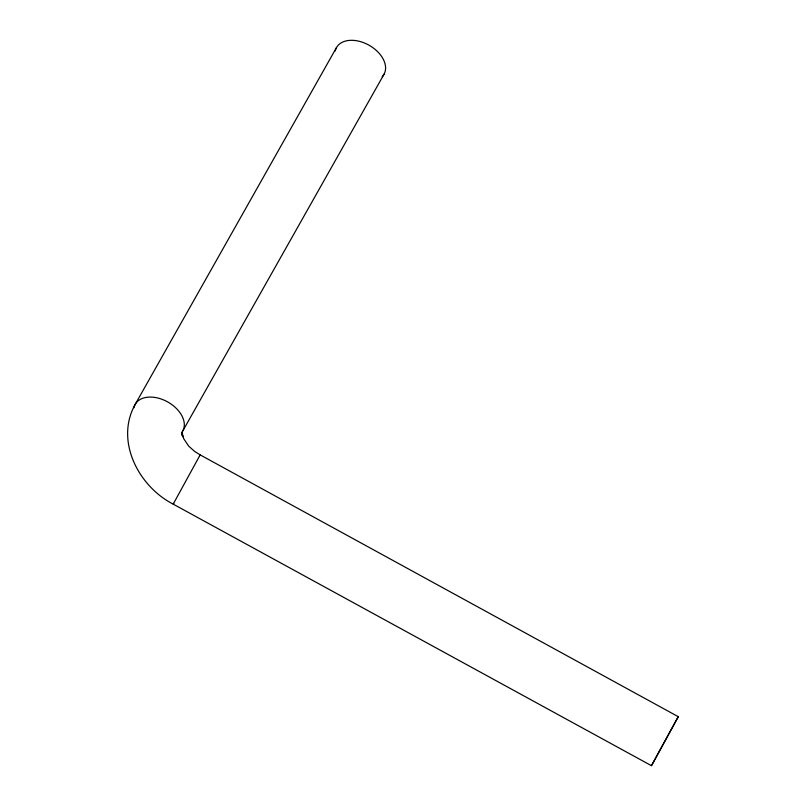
<?xml version="1.0" encoding="UTF-8"?>
<svg xmlns="http://www.w3.org/2000/svg" width="806" height="806" viewBox="0 0 806 806"><rect width="100%" height="100%" fill="white"/><g stroke="black" fill="none" stroke-linecap="round" stroke-linejoin="round"><path stroke-width="1.21" d="M182.196 433.235L182.075 435.26L182.247 431.976L182.841 436.711L181.965 433.719L183.818 438.857L188.685 446.111L194.619 451.41L200.16 454.886L678.299 716.705L651.47 765.69L173.189 504.133C138.642 486.461 114.845 441.063 135.065 404.602L336.344 47.826M651.47 765.69L678.33 716.463M199.848 455.632L200.16 454.886L173.189 504.133L173.784 503.317M182.891 430.757L384.17 73.991M133.947 407.715A27.253 17.984 29.4 0 1 166.227 401.156A27.253 17.984 29.4 0 1 182.045 432.137M335.225 50.949A27.253 17.984 29.4 0 1 368.624 44.985A27.253 17.984 29.4 0 1 382.245 76.671"/></g></svg>
